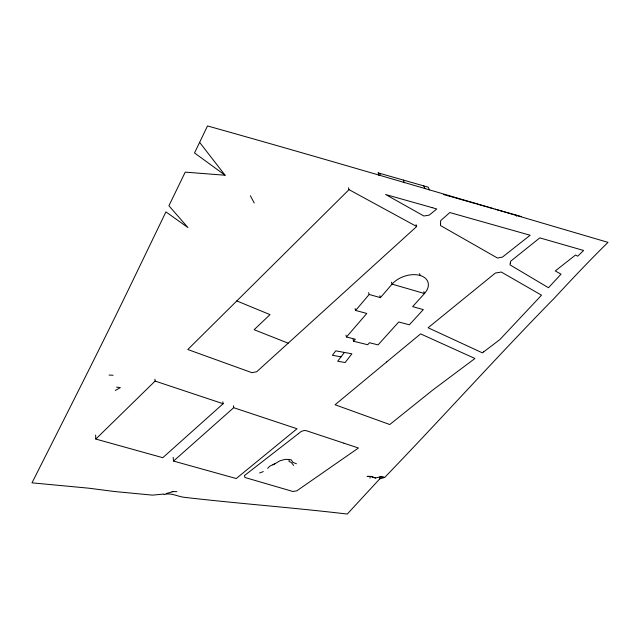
<?xml version="1.0" encoding="UTF-8"?>
<svg xmlns="http://www.w3.org/2000/svg" width="640" height="640" viewBox="0 0 640 640"><rect width="100%" height="100%" fill="white"/><g stroke="black" fill="none" stroke-linecap="round" stroke-linejoin="round"><path stroke-width="0.96" d="M273 464.88L279.984 460.776L285.136 459.376L289.2 459.44L288.992 461.4L291.472 462.608L293.664 465.448M379.776 478.856L380.152 476.52L384.688 477.448C440.632 419.44 494.472 359.44 550.784 301.76L553.632 298.952C571.376 279.696 589.36 260.696 608 242.352C474.632 203.264 341.384 163.456 207.512 125.944L194.528 152.944L225.096 175.232L185.232 172.144L168.912 205.752L187.928 227.552L165.936 211.888L131.088 284.128C98.872 350.784 65.304 416.728 32 482.848L88.584 488.168L114.312 491.496L152.432 495.136L163.792 494.048L164 494.552C171.136 492.336 177.808 496.744 184.816 497.368C238.952 503.648 293.168 507.616 347.264 514.056L379.776 478.856L384.688 477.448L380.376 476.792L375.456 478.016L371.184 476.52L367.088 476.424L369.632 476.296M369.992 478.128L370.48 476.248M344.416 352.432L337.68 361.216L345.128 362.536L351.912 353.808L335.76 350.848L332.408 355.288L341.032 356.848M369.168 294.472L380.44 297.624L392.072 284.128A20.608 13.04 -18.8 0 1 420.08 275.456A20.608 13.04 -18.8 0 1 424.48 293.528L412.648 306.624L423.312 309.608L409.352 324.816L398.76 321.984L378.072 344.88L369.456 342.736L367.68 344.728L353.576 341.232L355.344 339.216L346.48 337L366.792 313.44L355.616 310.456L369.168 294.472L368.6 292.576M267.632 468.344L269.64 466.28L275.216 463.512M348.448 187.816L349.016 189.648L187.808 349.52L251.936 372.68L256.688 371.76L416.688 226.52L416.032 224.696M222.84 401.824L223.136 403.728L162.784 457.696L95.808 439.056L155.12 381.072L154.92 379.192M233.688 407.696L297.024 428.76L236.248 478.536L173.544 461.08L233.688 407.696L233.376 405.792M298.36 433.712L301.24 431.432L304.16 430.52L306.208 430.672L343.792 443.136M483.68 351.848L499.848 339.6L541.528 295.192L501.296 272.04L495.36 273.04L428.096 327.76L482.376 352.848L483.672 351.856M298.352 433.72L244.488 475.536L244.912 477.48L292.936 491.496L296.792 490.84L358.44 448.008L343.896 443.176M115.28 390.488L120.368 387.624L116.56 387.096M259.648 472.96L263.328 471.592M166.104 493.6L172.84 491.736M172.096 491.552L176.88 491.664M109.056 375.04L113.064 375.264M289.2 459.44L291.344 459.92L292.832 462.312L296.448 463.768M432.144 207.632L385.608 194.504L423.888 216L429.24 215.12L436.744 209L432.16 207.632M443.352 194.488L476.072 203.76M477.024 204.032L485.28 206.376M485.792 206.52L487.232 206.928M488.192 207.2L493.576 208.728M495.176 209.184L521.48 216.64M379.096 175.544L378.184 172.888L428.28 187.184L429.312 189.856M155.12 381.072L223.136 403.728M371.304 476.544L375.456 478.016M288.176 343.176L254.12 329.712L270.016 314.624L236.8 300.936M349.016 189.648L416.688 226.52M378.184 172.888L380.664 174.304M199.656 142.408L225.096 175.232M250.352 195.744L254.24 203.008M515.92 215.064L516.448 216.208M423.8 185.904L424.824 188.568M403.352 180.072L404.32 182.72M419.584 273.6L420.248 275.504M423.824 291.64L424.48 293.528L392.072 284.128L391.456 282.216M379.856 295.736L380.44 297.624M355.08 308.568L355.616 310.456M353.064 339.368L353.576 341.232M345.976 335.128L346.48 337M173.136 457.328L173.544 461.08M95.6 435.096L95.808 439.056M440.552 223.688L440.536 225.56L497.44 258.024L502.472 257.096L530.152 235.24L449.784 212.544L440.616 220.712L440.552 223.688M510.28 263.24L510.024 264.88L548.472 287.736L561.024 274.176L555.28 270.928L575.576 255L577.696 256.216L583.624 250.472L539.816 237.872L510.624 261.256L510.28 263.24M386.736 361.896L335.064 404.752L389.768 424.536L432.544 390.208L474.944 358.488L420.592 333.888L386.736 361.896"/></g></svg>
